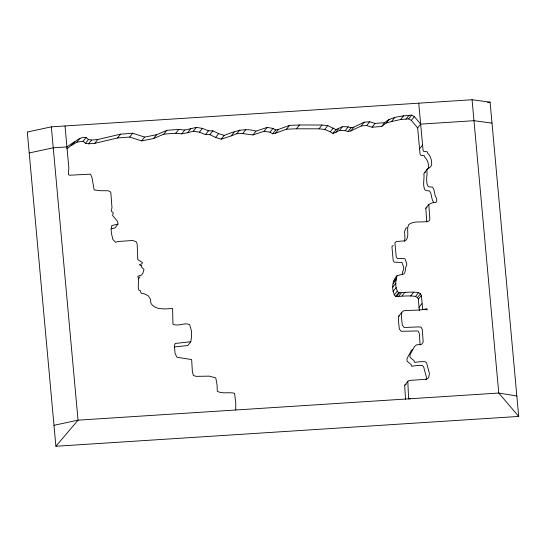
<?xml version="1.0" encoding="UTF-8"?>
<svg xmlns="http://www.w3.org/2000/svg" width="546" height="546" viewBox="0 0 546 546"><rect width="100%" height="100%" fill="white"/><g stroke="black" fill="none" stroke-linecap="round" stroke-linejoin="round"><path stroke-width="0.82" d="M402.306 274.304L402.388 272.461L403.747 269.014L403.678 267.199L401.938 262.503L394.253 262.155L393.216 260.735L391.919 246.621L393.229 245.359M418.748 103.174L423.061 150.218L423.867 151.597L427.081 151.658L427.634 153.187C430.835 156.088 431.92 160.647 431.661 164.844L430.644 166.783L427.47 168.885L426.89 169.867C427.614 175.239 425.307 181.17 427.962 186.111L429.415 186.841L432.616 187.169C435.189 190.499 433.981 195.318 436.718 198.56L436.677 200.846L436.015 202.47L432.685 202.716L428.794 204.416L429.811 218.161L429.77 219.84L428.692 221.178C422.119 222.952 414.789 220.291 408.845 224.467C405.985 229.224 409.609 235.142 406.306 239.844L404.839 240.813L396.232 241.557L394.922 242.82L396.219 256.934L397.263 258.354L404.948 258.702L406.681 263.397L406.756 265.206C404.647 267.779 406.122 271.485 403.938 273.983L397.065 275.655C395.597 281.163 394.635 288.117 398.532 292.765C405.173 292.458 411.861 291.598 418.564 292.608L420.42 293.803L421.362 295.427L422.727 309.384L427.286 309.841L426.904 308.695C419.437 310.763 411.541 309.964 403.74 310.763L401.74 312.387L398.737 316.189L398.512 321.369L399.331 329.054L401.201 331.299L418.052 330.978L419.267 333.251L420.133 345.072M401.74 312.387L401.515 317.567L402.334 325.245L404.204 327.498L418.509 326.897L421.055 327.177L422.27 329.45L423.198 342.117L421.689 344.314L416.7 344.826L414.516 346.43L409.93 354.92L410.121 357.432L414.141 360.742L414.475 362.394L415.308 362.339A45.311 44.13 38.3 0 1 425.259 361.718L426.59 362.885L429.429 373.505L428.699 377.689L426.542 379.272L409.207 380.412L407.821 381.333L404.818 385.135L404.675 385.974L405.542 399.269M419.369 310.722L418.352 299.228L417.41 297.611L415.554 296.41C408.858 295.406 402.163 296.26 395.529 296.567C391.27 290.704 391.803 280.856 397.065 275.655M174.631 346.901L187.769 345.529L190.779 341.728L191.414 337.735L191.503 331.135L189.633 324.645C184.179 322.154 178.556 326.836 172.952 324.194L172.611 308.524C165.411 308.777 155.296 310.497 150.86 303.221L150.546 299.351L148.341 295.918A17.793 17.329 38.3 0 0 141.073 293.106L140.226 290.574L138.93 290.329C137.026 285.783 139.858 280.685 137.817 276.242L141.55 275.054L142.991 273.034L143.98 269.444L141.209 266.735L141.742 265.417L140.472 265.499L139.448 264.605L141.933 263.807L142.465 262.49L137.776 259.596L137.203 244.328L136.37 241.837L132.774 240.493L118.011 241.503L115.554 242.308L112.81 239.332L111.398 233.115L111.118 229.347L111.766 225.525L117.943 224.14L117.752 221.628L112.572 215.404L113.315 212.838L111.302 211.104L111.978 207.61L110.845 192.69L110.135 191.503L107.89 190.745L100.423 190.704L94.158 189.953L92.028 177.73L90.527 174.14L69.697 175.232L68.434 174.72L68.837 167.868L65.029 125.969M407.821 381.333L408.585 398.853L410.292 398.805M425.989 379.818L426.426 377.306L423.587 366.687L422.256 365.52A45.311 44.13 38.3 0 0 412.305 366.148L411.472 366.195L411.138 364.544L407.118 361.234L406.927 358.722L411.513 350.232L412.605 349.433M404.286 241.284L404.968 238.465L404.552 231.62L405.842 228.269L407.077 227.675M427.47 168.885L423.887 173.669C424.611 179.04 422.297 184.971 424.952 189.912L426.406 190.643L429.613 190.97C432.186 194.301 430.971 199.119 433.708 202.368M138.547 278.856L139.981 276.836M66.694 148.812C73.253 144.943 77.239 136.493 86.104 137.476L88.466 139.51L91.571 140.015L97.734 139.551L120.57 134.152L132.712 133.244L144.622 137.094L156.579 134.726L166.858 130.323L178.754 129.436L184.739 130.071L196.43 127.389L202.402 128.385L208.47 130.801L212.892 130.828L218.612 133.633L224.256 135.367C234.862 131.333 244.492 127.559 255.965 131.136L267.158 127.43L273.007 128.412L275.675 129.982L278.487 129.416L289.51 125.382L299.42 124.986L322.044 125.027L327.736 125.648L335.947 129.593L342.567 126.617L348.184 126.884L351.085 127.716L353.794 127.157L364.216 122.161L369.683 121.738L375.082 123.416L384.602 122.686C391.912 116.318 402.484 116.032 411.711 115.09L414.318 116.612L420.659 124.126L473.976 120.693L492.007 123.137M71.54 145.475L76.918 142.11L79.928 138.309M76.918 142.11L83.101 141.278L86.104 137.476M83.101 141.278L85.463 143.311L88.466 139.51M85.463 143.311L88.568 143.816L91.571 140.015M88.568 143.816L94.731 143.352L97.734 139.551M94.731 143.352L117.567 137.954L120.57 134.152M117.567 137.954L129.709 137.046L132.712 133.244M129.709 137.046L141.612 140.895L144.622 137.094M141.612 140.895L153.576 138.527L156.579 134.726M153.576 138.527L163.855 134.125L166.858 130.323M163.855 134.125L175.751 133.238L178.754 129.436M175.751 133.238L181.736 133.872L184.739 130.071M181.736 133.872L187.599 132.712L190.609 128.904M117.943 224.14L114.933 227.941L111.077 228.808M187.599 132.712L193.42 131.197L196.43 127.389M193.42 131.197L199.399 132.187L202.402 128.385M199.399 132.187L205.467 134.609L208.47 130.801M205.467 134.609L209.882 134.63L212.892 130.828M209.882 134.63L215.609 137.435L218.612 133.633M215.609 137.435L221.246 139.169L224.256 135.367M221.246 139.169L231.231 135.886L234.241 132.084M231.231 135.886L236.875 133.661L239.885 129.859M236.875 133.661L242.69 133.579L245.693 129.777M242.69 133.579L252.955 134.937L255.965 131.136M252.955 134.937L264.155 131.231L267.158 127.43M264.155 131.231L270.004 132.214L273.007 128.412M270.004 132.214L272.672 133.784L275.675 129.982M272.672 133.784L275.484 133.217L278.487 129.416M275.484 133.217L286.5 129.184L289.51 125.382M286.5 129.184L296.417 128.788L299.42 124.986M296.417 128.788L319.035 128.829L322.044 125.027M319.035 128.829L324.733 129.45L327.736 125.648M324.733 129.45L330.289 131.839L333.299 128.03M330.289 131.839L332.937 133.395L335.947 129.593M332.937 133.395L335.626 132.48L338.636 128.679M335.626 132.48L339.564 130.419L342.567 126.617M339.564 130.419L345.181 130.685L348.184 126.884M345.181 130.685L348.075 131.518L351.085 127.716M348.075 131.518L350.785 130.958L353.794 127.157M350.785 130.958L361.206 125.962L364.216 122.161M361.206 125.962L366.673 125.546L369.683 121.738M366.673 125.546L372.079 127.218L375.082 123.416M372.079 127.218L381.593 126.488L384.602 122.686M381.593 126.488L386.22 123.014L389.23 119.212M386.22 123.014L391.468 121.574L394.471 117.772M391.468 121.574L400.675 119.499L403.678 115.697M406.033 119.096L409.036 115.295M400.675 119.499L408.708 118.891L411.711 115.09M428.658 168.646C428.917 164.448 427.832 159.889 424.631 156.989L424.071 155.46L420.864 155.405L420.058 154.02L417.649 127.928L411.315 120.413L414.318 116.612M417.649 127.928L420.659 124.126M419.56 148.881L422.563 145.079M426.801 221.963L425.784 208.217L428.794 204.416M393.4 281.832L396.403 278.03M393.134 283.565L396.137 279.757M392.827 287.039L395.83 283.238M393.086 291.421L396.089 287.619M394.178 294.97L397.188 291.168M395.529 296.567L398.532 292.765M396.471 296.601L399.474 292.799M398.355 296.669L401.358 292.868M402.047 295.918L405.05 292.117M410.66 296.007L413.663 292.206M415.554 296.41L418.564 292.608M417.41 297.611L420.42 293.803M418.352 299.228L421.362 295.427M418.905 307.439L421.908 303.637M55.897 446.259L78.037 420.154L51.344 126.849L472.072 99.741L490.103 102.184L518.7 416.434L55.897 446.259L27.3 132.009L51.344 126.849M398.737 316.189L399.733 315.376M424.467 172.686L425.389 171.997M74.543 141.673L66.933 146.922L53.249 147.802L29.204 152.962M404.818 385.135L406.197 384.213M425.784 208.217L426.931 207.48M53.993 425.307L78.037 420.154L498.764 393.038L516.844 396.007M190.779 341.728L175.218 343.461L174.433 345.809L175.095 353.699L177.027 357.248L191.66 359.568L192.356 371.512L193.352 375.464L196.075 376.358L209.295 376.139L215.766 377.88L217.028 384.541L217.294 391.257C222.584 394.246 228.842 391.782 234.548 393.297L235.756 402.723L235.763 409.985M487.564 102.348L490.103 102.184M408.708 118.891L411.315 120.413M518.7 416.434L498.764 393.038L472.072 99.741"/></g></svg>
